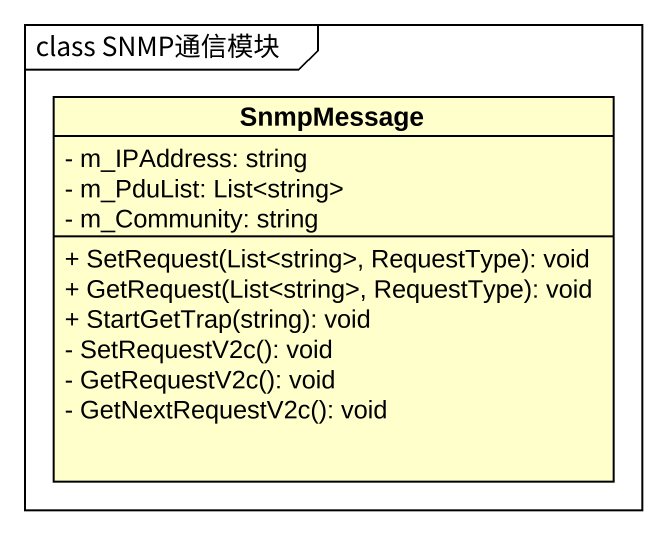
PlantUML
@startuml
mainframe class SNMP通信模块
hide circle
hide empty members
skinparam classAttributeIconSize 0
class SnmpMessage {
  - m_IPAddress: string
  - m_PduList: List<string>
  - m_Community: string
  + SetRequest(List<string>, RequestType): void
  + GetRequest(List<string>, RequestType): void
  + StartGetTrap(string): void
  - SetRequestV2c(): void
  - GetRequestV2c(): void
  - GetNextRequestV2c(): void
}
@enduml
